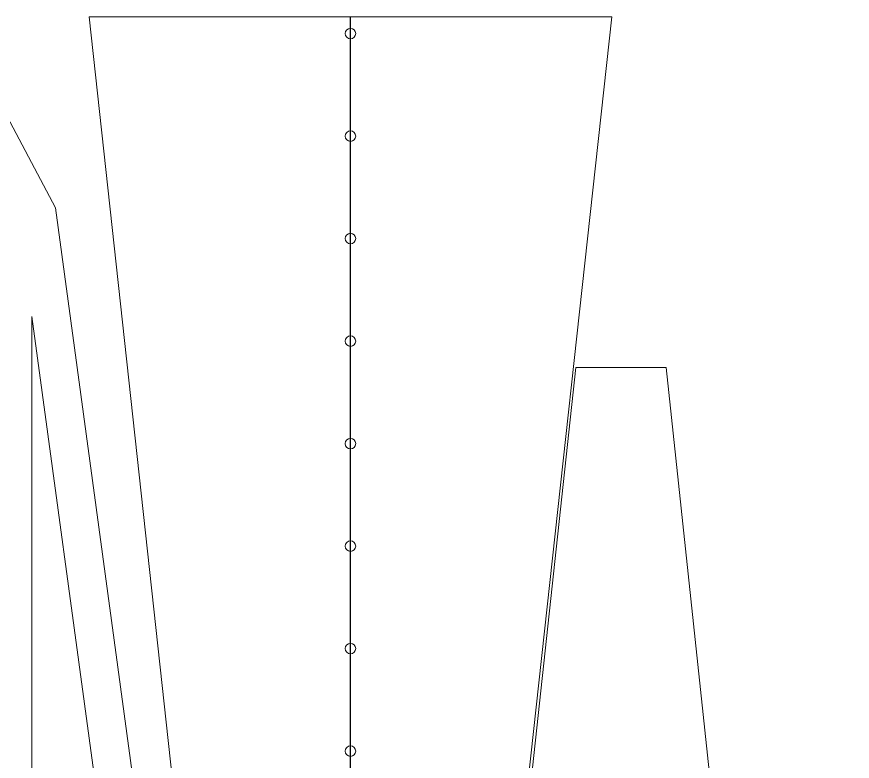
# Model space of a CAD drawing. Header units: inches. Extents: x 10.9 to 61.7, y -4.2 to 41.9.
# Drawn here: x 48.94 to 61.74, y 21.84 to 33.23 of the extents above; entities that cross this region are included whole.
import ezdxf

# ---------------------------------------------------------------- set-up
doc = ezdxf.new("R2010")
doc.units = ezdxf.units.IN
doc.header["$MEASUREMENT"] = 0
doc.layers.get('0').update_dxf_attribs({"plot": 0})
doc.layers.add('cut', color=6, linetype='Continuous', lineweight=0)

msp = doc.modelspace()

# ---------------------------------------------------------------- linework, layer by layer
msp.add_line((54.052, 1.233), (54.052, 33.233))
at = {"layer": 'cut'}
for p, q in [((58.052, 33.233), (50.052, 33.233)), ((50.052, 33.233), (53.552, 1.233)), ((54.552, 1.233), (58.052, 33.233)), ((48.598, 32.075), (49.537, 30.309)), ((49.537, 30.309), (53.126, 3.821)), ((49.173, 28.645), (49.173, 1.244)), ((52.507, 4.129), (49.173, 28.645)), ((54.622, 1.233), (57.502, 27.864)), ((58.886, 27.864), (57.502, 27.864)), ((61.736, 1.233), (58.886, 27.864))]:
    msp.add_line(p, q, dxfattribs=at)
for centre in [(54.052, 32.975), (54.052, 31.406), (54.052, 29.838), (54.052, 28.269), (54.052, 26.7), (54.052, 25.132), (54.052, 23.563), (54.052, 21.994)]:
    msp.add_circle(centre, 0.0805, dxfattribs=at)

doc.saveas('drawing.dxf')
